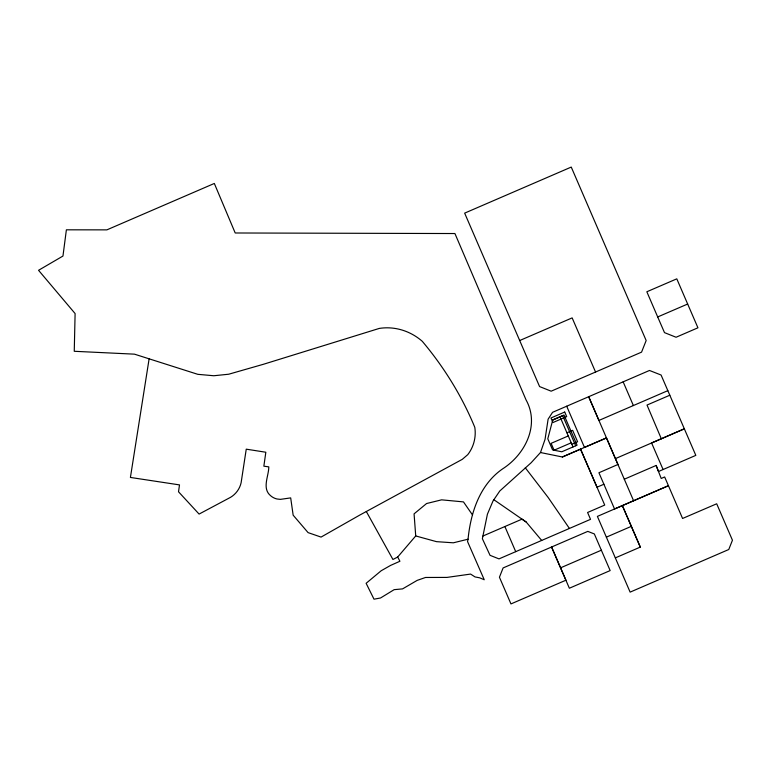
<?xml version="1.0" encoding="UTF-8"?>
<svg xmlns="http://www.w3.org/2000/svg" width="771" height="771" viewBox="0 0 771 771"><rect width="100%" height="100%" fill="white"/><g stroke="black" fill="none" stroke-linecap="round" stroke-linejoin="round"><path stroke-width="1.16" d="M149.121 358.823L130.415 477.442L179.498 484.901L178.525 491.782L199.091 514.074L230.568 497.314C235.859 494.144 239.762 488.804 241.111 482.781L246.248 449.165L265.831 452.24L263.855 466.176L268.79 466.869C268.809 476.218 261.571 488.631 270.891 495.946A14.553 14.553 0 0 0 277.02 498.991L280.413 499.367L290.686 497.893L293.153 515.173L308.092 532.626L321.064 537.088L359.739 515.095L462.282 459.343L467.766 454.649A35.707 35.707 0 0 0 474.801 427.346C462.041 396.275 443.951 367.025 422.286 341.312C410.49 330.99 394.858 325.998 379.293 328.417L263.431 364.278L228.698 374.224L213.808 375.747L197.819 374.33L134.462 354.159L74.257 351.287L75.105 313.556L38.55 270.293L62.962 256.049L66.383 229.816L106.88 229.864L214.328 183.459L235.203 232.987L454.929 233.536L526.044 399.889C540.057 425.139 525.061 454.572 502.557 468.913C479.687 484.747 470.676 512.744 468.045 539.208L467.544 541.56L484.255 579.763L479.687 577.816L475.052 576.939L470.589 574.077L446.968 577.412L425.525 577.469L417.169 580.38L402.558 588.89L394.154 589.661L380.537 597.988L374.002 599.183L366.129 583.3L381.163 570.762L390.56 565.422L399.918 561.259L397.691 557.019L415.723 535.941L414.075 513.852L426.575 503.53L441.61 499.839L463.477 501.902L472.527 514.97M482.925 536.018L482.376 538.717L490.038 555.322L498.991 558.888L590.528 519.336L587.589 512.484L604.724 505.072L580.553 449.136L562.358 456.991L540.481 452.529L531.132 462.754L499.791 490.982L493.026 500.957L487.417 514.18L482.925 536.018L522.034 519.134L526.198 522.034L541.705 540.461M540.481 452.529L545.049 439.364L548.114 419.164L552.576 412.312L649.481 370.465L661.084 375.024L695.818 455.372L658.511 471.505L656.14 465.453L624.298 479.215M397.691 557.019L392.931 559.486L366.321 511.51M595.549 372.036L641.559 352.135L646.165 340.541L571.253 167.076L464.653 213.133L539.584 386.57L551.159 391.186L595.549 372.036L572.149 317.893L519.683 340.541M667.811 390.666L598.932 420.436L588.687 396.718L633.598 500.755L614.545 508.985L598.932 472.758L617.937 464.479L606.469 437.918L584.476 447.421L566.695 406.221M562.358 456.991L606.469 437.918M615.422 458.62L684.32 428.821L651.601 442.978L663.079 469.51M603.924 484.227L597.014 487.214L580.553 449.136M633.598 500.755L668.438 485.701L682.576 518.469L716.693 503.781L732.45 540.23L728.759 549.511L630.129 592.128L597.39 516.397L668.438 485.701L664.65 476.97L661.2 478.463L656.14 465.453M606.372 537.146L631.353 526.342L640.306 547.092L615.345 557.886M560.556 567.841L601.351 550.205L594.345 533.946L587.791 531.383L503.106 567.938L499.435 577.219L510.961 603.924L565.924 580.206L551.583 547.015L569.364 588.234L610.16 570.579L601.351 550.205M657.692 316.948L687.665 304.034L697.938 327.8L676.071 337.245L664.496 332.629L657.692 316.948L646.84 291.766L676.793 278.842L687.665 304.034M552.74 420.05L562.734 415.742L575.696 445.783M566.936 432.81L572.66 430.334L577.595 441.783L571.87 444.26M568.285 435.933L551.111 443.344L554.079 450.216L571.244 442.805M669.806 395.224L647.014 405.054L661.325 438.766M468.045 539.208L453.358 542.803L436.492 541.656L415.723 535.941M493.874 499.714L526.198 522.034M525.302 467.795L548.114 497.42L569.432 528.463M631.353 526.342L622.351 505.593L640.306 547.092M623.151 381.838L633.377 405.546M560.064 416.889L573.026 446.929M504.899 526.574L515.722 551.66M552.788 419.858L547.786 438.795L552.585 449.907L561.78 451.787L577.055 445.195L564.025 415.01L552.788 419.858M564.709 412.042L550.976 417.969L552.952 422.547L566.685 416.619L564.709 412.042"/></g></svg>
